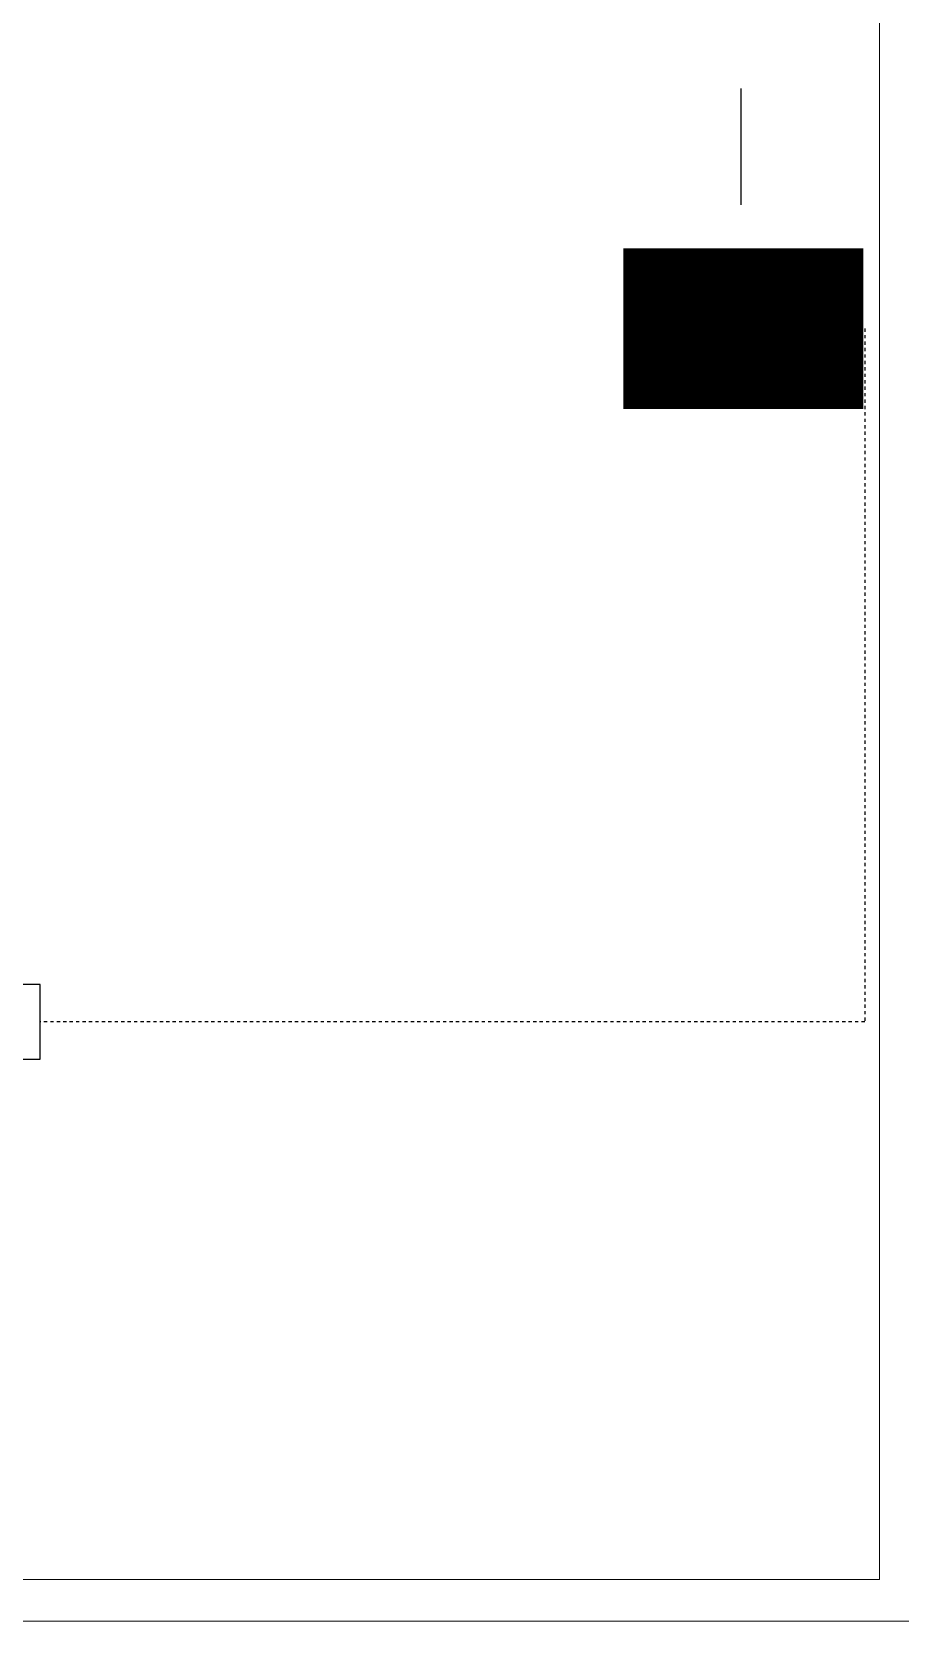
# Model space of a CAD drawing. Header units: feet. Extents: x -13743 to 68376, y -48 to 67763.
# Drawn here: x 3385.46 to 3412.43, y 2423.53 to 2472.91 of the extents above; entities that cross this region are included whole.
import ezdxf

# ---------------------------------------------------------------- set-up
doc = ezdxf.new("R2010")
doc.units = ezdxf.units.FT
doc.header["$MEASUREMENT"] = 0
doc.linetypes.add('HIDDEN', pattern=[0.375, 0.25, -0.125])
for name, color, linetype in [('E-HARN-COMP', 8, 'Continuous'), ('E-TRNK-CABL-NEG', 6, 'HIDDEN'), ('Polarity-Text', 7, 'Continuous')]:
    doc.layers.add(name, color=color, linetype=linetype)

# ---------------------------------------------------------------- blocks, each defined once
blk = doc.blocks.new('A$C47dfd34d')
at = {"lineweight": 5}
for points in [[(6.06642, 0.41332), (6.06642, 0), (6.27141, 0), (6.27141, 0.41332)], [(6.26475, 0.40665), (6.26475, 0.00667), (6.07475, 0.00667), (6.07475, 0.40665)]]:
    blk.add_lwpolyline(points, close=True, dxfattribs=at)

msp = doc.modelspace()

# ---------------------------------------------------------------- linework, layer by layer
at = {"layer": 'E-HARN-COMP', "const_width": 5}
msp.add_lwpolyline([(3403.833, 2463.688), (3411.287, 2463.688)], dxfattribs=at)
at = {"layer": 'E-HARN-COMP'}
msp.add_lwpolyline([(3385.718, 2440.99), (3385.718, 2443.315), (3381.154, 2443.315), (3381.154, 2440.99)], close=True, dxfattribs=at)
at = {"layer": 'E-TRNK-CABL-NEG', "ltscale": 0.1}
msp.add_lwpolyline([(3411.332, 2463.688), (3411.332, 2442.152), (3385.718, 2442.152)], dxfattribs=at)
at = {"layer": 'Polarity-Text'}
msp.add_line((3407.483, 2471.153), (3407.483, 2467.533), dxfattribs=at)

# ---------------------------------------------------------------- block references
at = {"xscale": 194.318304, "yscale": 194.318304, "zscale": 194.318304}
msp.add_blockref('A$C47dfd34d', (2194.432, 2423.53), dxfattribs=at)

doc.saveas('drawing.dxf')
